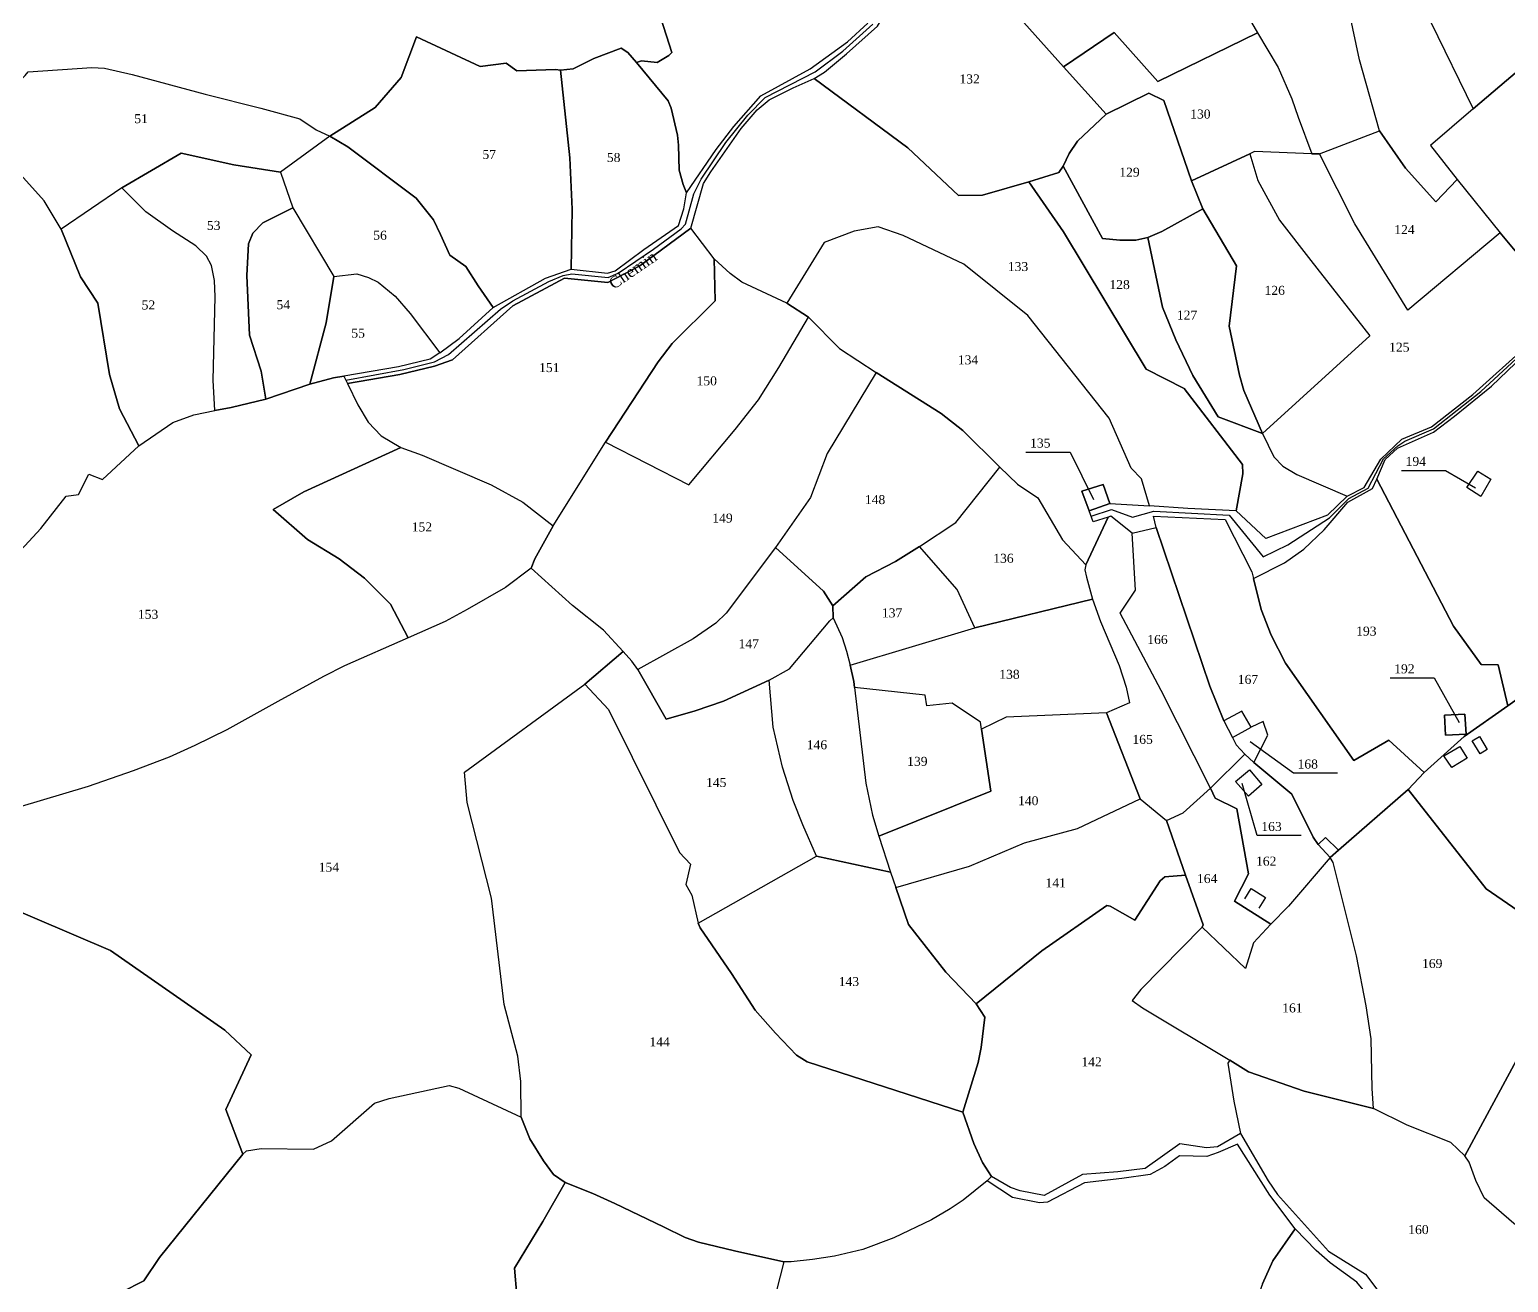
# Model space of a CAD drawing. Extents: x 1204521 to 1207304, y 6151741 to 6153999.
# Drawn here: x 1206686.7 to 1207015.1, y 6153194.3 to 6153472.7 of the extents above; entities that cross this region are included whole.
import ezdxf

# ---------------------------------------------------------------- set-up
doc = ezdxf.new("R2010")
doc.units = 0
doc.linetypes.add('CONTINU', pattern=[0])
for name, color, linetype in [('1LIEUDIT', 7, 'CONTINU'), ('1PARCELLE', 7, 'CONTINU'), ('1SUBDSECT', 7, 'CONTINU'), ('1TROUPARCELLE', 7, 'CONTINU'), ('1ZONCOMM', 7, 'CONTINU'), ('3BATIDUR', 7, 'CONTINU'), ('3FISCLINE', 7, 'CONTINUOUS'), ('3FLECHEPAR', 7, 'CONTINU'), ('3PARCELLETEX', 7, 'CONTINU'), ('3ZONCOMMTEX', 7, 'CONTINU')]:
    doc.layers.add(name, color=color, linetype=linetype)
doc.styles.get("Standard").update_dxf_attribs({"font": 'Times New Roman'})

msp = doc.modelspace()

# ---------------------------------------------------------------- linework, layer by layer
at = {"layer": '1LIEUDIT'}
for points in [[(1206681.1, 6153353.07), (1206689.21, 6153361.81), (1206694.78, 6153369.02), (1206697.55, 6153369.42), (1206699.84, 6153373.95), (1206702.86, 6153372.74), (1206710.94, 6153380.2), (1206718.49, 6153385.39), (1206723.16, 6153387.11), (1206727.86, 6153388.07), (1206731.47, 6153388.73), (1206739.17, 6153390.58), (1206748.93, 6153393.94), (1206754.16, 6153395.34), (1206756.51, 6153395.66), (1206757.26, 6153394.03), (1206768.88, 6153396.05), (1206776.61, 6153397.93), (1206780.64, 6153399.33), (1206793.99, 6153411.29), (1206805.49, 6153417.46), (1206815.13, 6153416.52), (1206822.19, 6153420.23), (1206833.52, 6153428.59), (1206836.39, 6153438.47), (1206837.95, 6153441.1), (1206844.72, 6153450.72), (1206848.24, 6153454.87), (1206850.93, 6153457.06), (1206856.24, 6153459.77), (1206860.94, 6153461.87), (1206863.22, 6153463.26), (1206868.14, 6153467.34), (1206875.03, 6153473.44)], [(1206681.1, 6153353.07), (1206689.21, 6153361.81), (1206694.78, 6153369.02), (1206697.55, 6153369.42), (1206699.84, 6153373.95), (1206702.86, 6153372.74), (1206710.94, 6153380.2), (1206718.49, 6153385.39), (1206723.16, 6153387.11), (1206727.86, 6153388.07), (1206731.47, 6153388.73), (1206739.17, 6153390.58), (1206748.93, 6153393.94), (1206754.16, 6153395.34), (1206756.51, 6153395.66), (1206757.26, 6153394.03), (1206768.88, 6153396.05), (1206776.61, 6153397.93), (1206780.64, 6153399.33), (1206793.99, 6153411.29), (1206805.49, 6153417.46), (1206815.13, 6153416.52), (1206822.19, 6153420.23), (1206833.52, 6153428.59), (1206836.39, 6153438.47), (1206837.95, 6153441.1), (1206844.72, 6153450.72), (1206848.24, 6153454.87), (1206850.93, 6153457.06), (1206856.24, 6153459.77), (1206860.94, 6153461.87), (1206863.22, 6153463.26), (1206868.14, 6153467.34), (1206875.03, 6153473.44)], [(1206707.13, 6153192.18), (1206712.09, 6153194.63), (1206715.55, 6153199.88), (1206734.06, 6153222.8), (1206730.24, 6153232.73), (1206735.93, 6153244.85), (1206730.06, 6153250.36), (1206704.64, 6153268.07), (1206679.11, 6153278.97)]]:
    msp.add_lwpolyline(points, dxfattribs=at)
at = {"layer": '1PARCELLE'}
for points in [[(1207007.26, 6153455.08), (1206997.84, 6153446.95), (1207003.71, 6153439.37), (1206998.97, 6153434.42), (1206992.29, 6153441.9), (1206986.49, 6153450.18), (1206982.03, 6153465.95), (1206978.56, 6153482.4), (1206975.22, 6153497.7), (1206972.79, 6153505.13), (1206968.83, 6153512.36), (1206958.22, 6153518.69), (1206955.96, 6153521.36), (1206958.17, 6153521.64), (1206962.57, 6153523.77), (1206967.84, 6153527.34), (1206969.62, 6153527.78), (1206973.48, 6153522.94), (1206984.88, 6153505.72), (1206983.52, 6153504.17), (1206997.89, 6153474.37), (1207007.26, 6153455.08)], [(1206971.46, 6153445.09), (1206973.19, 6153445.13), (1206986.49, 6153450.18), (1206982.03, 6153465.95), (1206978.56, 6153482.4), (1206975.22, 6153497.7), (1206972.79, 6153505.13), (1206968.83, 6153512.36), (1206958.22, 6153518.69), (1206955.96, 6153521.36), (1206953.48, 6153521.12), (1206951.91, 6153520.53), (1206948.89, 6153520.8), (1206937.53, 6153510.84), (1206945.44, 6153498.22), (1206953.94, 6153481.48), (1206959.4, 6153472.01), (1206963.96, 6153464.27), (1206966.98, 6153457.31), (1206968.39, 6153453.22), (1206971.46, 6153445.09)], [(1207037.32, 6153480.73), (1207017.04, 6153501.53), (1207011.41, 6153508.85), (1206999.31, 6153520.25), (1206993.23, 6153514.51), (1207016.69, 6153486.99), (1206997.89, 6153474.37), (1207007.26, 6153455.08), (1207037.32, 6153480.73)], [(1206916.33, 6153464.41), (1206906.24, 6153475.65), (1206902.53, 6153486.93), (1206905.47, 6153489.09), (1206909.14, 6153491.5), (1206919.66, 6153496.62), (1206925.86, 6153500.68), (1206937.53, 6153510.84), (1206945.44, 6153498.22), (1206953.94, 6153481.48), (1206959.4, 6153472.01), (1206937.25, 6153461.14), (1206927.59, 6153472.04), (1206916.33, 6153464.41)], [(1207059.51, 6153499.57), (1207037.32, 6153480.73), (1207007.26, 6153455.08), (1206997.84, 6153446.95), (1207003.71, 6153439.37), (1207013.25, 6153427.57), (1207016.63, 6153423.57), (1207062.71, 6153464.71), (1207066.16, 6153467.92), (1207075.18, 6153476.6), (1207059.51, 6153499.57)], [(1206916.2, 6153442.39), (1206915.24, 6153440.93), (1206908.6, 6153438.87), (1206898.28, 6153435.91), (1206892.95, 6153435.84), (1206881.75, 6153446.46), (1206860.94, 6153461.87), (1206863.22, 6153463.26), (1206868.14, 6153467.34), (1206875.03, 6153473.44), (1206879.98, 6153481.99), (1206881.75, 6153484.77), (1206883.15, 6153486.04), (1206886.63, 6153486.49), (1206889.29, 6153486.54), (1206898.74, 6153485.59), (1206902.53, 6153486.93), (1206906.24, 6153475.65), (1206916.33, 6153464.41), (1206925.81, 6153453.9), (1206919.45, 6153447.91), (1206917.59, 6153445.14), (1206916.2, 6153442.39)], [(1206753.38, 6153449), (1206757.4, 6153446.66), (1206772.55, 6153435.23), (1206776.41, 6153430.46), (1206777.98, 6153427.17), (1206780.02, 6153422.6), (1206783.54, 6153420.07), (1206786.29, 6153415.75), (1206789.67, 6153410.94), (1206801.24, 6153417.5), (1206807, 6153419.48), (1206807.17, 6153432.77), (1206806.65, 6153444.21), (1206804.63, 6153463.66), (1206803.45, 6153463.82), (1206794.91, 6153463.51), (1206792.51, 6153465.24), (1206786.76, 6153464.5), (1206772.65, 6153471.11), (1206769.18, 6153462.04), (1206763.41, 6153455.38), (1206753.38, 6153449)], [(1206971.46, 6153445.09), (1206958.71, 6153445.59), (1206957.7, 6153445.12), (1206944.73, 6153439.1), (1206938.57, 6153456.98), (1206935.24, 6153458.56), (1206925.81, 6153453.9), (1206916.33, 6153464.41), (1206927.59, 6153472.04), (1206937.25, 6153461.14), (1206959.4, 6153472.01), (1206963.96, 6153464.27), (1206966.98, 6153457.31), (1206968.39, 6153453.22), (1206971.46, 6153445.09)], [(1206804.63, 6153463.66), (1206806.65, 6153444.21), (1206807.17, 6153432.77), (1206807, 6153419.48), (1206815.05, 6153418.59), (1206816.75, 6153419.12), (1206823.12, 6153423.87), (1206830.78, 6153429.14), (1206832.01, 6153432.84), (1206832.6, 6153436.4), (1206831.87, 6153438.26), (1206830.98, 6153441.48), (1206830.78, 6153447), (1206830.57, 6153449.27), (1206829.16, 6153455.21), (1206828.5, 6153456.88), (1206821.47, 6153465.37), (1206819.58, 6153467.6), (1206818.09, 6153468.56), (1206811.99, 6153466.25), (1206807.42, 6153464.02), (1206804.63, 6153463.66)], [(1206693.7, 6153428.32), (1206689.9, 6153434.65), (1206684.64, 6153440.52), (1206674.41, 6153449.34), (1206678.86, 6153455.42), (1206681.51, 6153458.45), (1206685.71, 6153462.5), (1206686.37, 6153463.33), (1206700.51, 6153464.29), (1206703.3, 6153464.11), (1206709.5, 6153462.73), (1206725.69, 6153458.37), (1206738.05, 6153455.23), (1206746.7, 6153452.84), (1206750.34, 6153450.42), (1206753.38, 6153449), (1206742.42, 6153441.02), (1206732.05, 6153442.68), (1206720.33, 6153445.21), (1206707.21, 6153437.56), (1206693.7, 6153428.32)], [(1206908.6, 6153438.87), (1206916.33, 6153427.78), (1206934.63, 6153397.23), (1206943.09, 6153392.98), (1206956.06, 6153376.09), (1206956.13, 6153373.97), (1206954.67, 6153365.78), (1206943.91, 6153366.28), (1206935.38, 6153366.86), (1206933.62, 6153372.91), (1206931.36, 6153375.24), (1206926.43, 6153386.33), (1206908.41, 6153409.15), (1206894.14, 6153420.58), (1206880.67, 6153426.95), (1206875.18, 6153428.9), (1206869.84, 6153427.93), (1206863.19, 6153425.39), (1206854.83, 6153411.9), (1206844.85, 6153416.56), (1206842.27, 6153418.49), (1206838.74, 6153421.77), (1206833.52, 6153428.59), (1206836.39, 6153438.47), (1206837.95, 6153441.1), (1206844.72, 6153450.72), (1206848.24, 6153454.87), (1206850.93, 6153457.06), (1206856.24, 6153459.77), (1206860.94, 6153461.87), (1206881.75, 6153446.46), (1206892.95, 6153435.84), (1206898.28, 6153435.91), (1206908.6, 6153438.87)], [(1206935.07, 6153426.54), (1206932.36, 6153425.89), (1206928.83, 6153425.9), (1206924.99, 6153426.26), (1206916.2, 6153442.39), (1206917.59, 6153445.14), (1206919.45, 6153447.91), (1206925.81, 6153453.9), (1206935.24, 6153458.56), (1206938.57, 6153456.98), (1206944.73, 6153439.1), (1206947.22, 6153432.87), (1206938.14, 6153427.83), (1206935.07, 6153426.54)], [(1206753.38, 6153449), (1206742.42, 6153441.02), (1206745.15, 6153433.09), (1206754.27, 6153417.82), (1206759.36, 6153418.46), (1206761.97, 6153417.59), (1206764.12, 6153416.58), (1206767.91, 6153413.47), (1206771.19, 6153409.65), (1206777.8, 6153400.91), (1206782.11, 6153404.09), (1206789.67, 6153410.94), (1206786.29, 6153415.75), (1206783.54, 6153420.07), (1206780.02, 6153422.6), (1206777.98, 6153427.17), (1206776.41, 6153430.46), (1206772.55, 6153435.23), (1206757.4, 6153446.66), (1206753.38, 6153449)], [(1207013.25, 6153427.57), (1206992.78, 6153410.38), (1206980.99, 6153429.51), (1206973.19, 6153445.13), (1206986.49, 6153450.18), (1206992.29, 6153441.9), (1206998.97, 6153434.42), (1207003.71, 6153439.37), (1207013.25, 6153427.57)], [(1206727.86, 6153388.07), (1206727.47, 6153394.81), (1206727.92, 6153413.33), (1206727.75, 6153416.94), (1206727.07, 6153420.27), (1206726, 6153422.37), (1206723.58, 6153424.62), (1206718.45, 6153428), (1206712.54, 6153432.17), (1206707.21, 6153437.56), (1206720.33, 6153445.21), (1206732.05, 6153442.68), (1206742.42, 6153441.02), (1206745.15, 6153433.09), (1206738.52, 6153429.75), (1206736.3, 6153427.44), (1206735.28, 6153425.09), (1206734.95, 6153418.04), (1206735.51, 6153404.82), (1206738.13, 6153396.81), (1206739.17, 6153390.58), (1206731.47, 6153388.73), (1206727.86, 6153388.07)], [(1206957.7, 6153445.12), (1206959.45, 6153439.17), (1206964.3, 6153430.34), (1206971.24, 6153421.4), (1206984.34, 6153404.62), (1206960.51, 6153382.98), (1206956.38, 6153392.51), (1206955.37, 6153395.9), (1206953.11, 6153406.78), (1206954.76, 6153420.2), (1206947.22, 6153432.87), (1206944.73, 6153439.1), (1206957.7, 6153445.12)], [(1206960.51, 6153382.98), (1206962.99, 6153377.78), (1206965.01, 6153375.7), (1206968.12, 6153373.81), (1206979.28, 6153369.01), (1206974.93, 6153364.79), (1206961.22, 6153359.63), (1206954.67, 6153365.78), (1206956.13, 6153373.97), (1206956.06, 6153376.09), (1206943.09, 6153392.98), (1206934.63, 6153397.23), (1206916.33, 6153427.78), (1206908.6, 6153438.87), (1206915.24, 6153440.93), (1206916.2, 6153442.39), (1206924.99, 6153426.26), (1206928.83, 6153425.9), (1206932.36, 6153425.89), (1206935.07, 6153426.54), (1206938.26, 6153410.99), (1206941.26, 6153403.79), (1206945.04, 6153395.81), (1206950.67, 6153386.63), (1206960.51, 6153382.98)], [(1206693.7, 6153428.32), (1206697.99, 6153417.76), (1206701.84, 6153411.91), (1206704.43, 6153396.09), (1206706.64, 6153388.41), (1206710.94, 6153380.2), (1206718.49, 6153385.39), (1206723.16, 6153387.11), (1206727.86, 6153388.07), (1206727.47, 6153394.81), (1206727.92, 6153413.33), (1206727.75, 6153416.94), (1206727.07, 6153420.27), (1206726, 6153422.37), (1206723.58, 6153424.62), (1206718.45, 6153428), (1206712.54, 6153432.17), (1206707.21, 6153437.56), (1206693.7, 6153428.32)], [(1206745.15, 6153433.09), (1206754.27, 6153417.82), (1206752.57, 6153407.55), (1206748.93, 6153393.94), (1206739.17, 6153390.58), (1206738.13, 6153396.81), (1206735.51, 6153404.82), (1206734.95, 6153418.04), (1206735.28, 6153425.09), (1206736.3, 6153427.44), (1206738.52, 6153429.75), (1206745.15, 6153433.09)], [(1206960.51, 6153382.98), (1206950.67, 6153386.63), (1206945.04, 6153395.81), (1206941.26, 6153403.79), (1206938.26, 6153410.99), (1206935.07, 6153426.54), (1206938.14, 6153427.83), (1206947.22, 6153432.87), (1206954.76, 6153420.2), (1206953.11, 6153406.78), (1206955.37, 6153395.9), (1206956.38, 6153392.51), (1206960.51, 6153382.98)], [(1206838.74, 6153421.77), (1206833.52, 6153428.59), (1206822.19, 6153420.23), (1206815.13, 6153416.52), (1206805.49, 6153417.46), (1206793.99, 6153411.29), (1206780.64, 6153399.33), (1206776.61, 6153397.93), (1206768.88, 6153396.05), (1206757.26, 6153394.03), (1206759.62, 6153389.31), (1206761.9, 6153385.45), (1206764.77, 6153382.4), (1206769.14, 6153379.87), (1206773.85, 6153378.11), (1206789.22, 6153371.56), (1206796.2, 6153367.67), (1206802.94, 6153362.41), (1206814.58, 6153381.03), (1206826.25, 6153398.91), (1206829.4, 6153402.92), (1206838.92, 6153412.43), (1206838.74, 6153421.77)], [(1206935.38, 6153366.86), (1206933.62, 6153372.91), (1206931.36, 6153375.24), (1206926.43, 6153386.33), (1206908.41, 6153409.15), (1206894.14, 6153420.58), (1206880.67, 6153426.95), (1206875.18, 6153428.9), (1206869.84, 6153427.93), (1206863.19, 6153425.39), (1206854.83, 6153411.9), (1206859.7, 6153408.77), (1206866.55, 6153401.85), (1206874.7, 6153396.54), (1206889.14, 6153387.37), (1206893.98, 6153383.58), (1206902.13, 6153375.45), (1206906.1, 6153371.71), (1206910.58, 6153368.63), (1206916.12, 6153359.29), (1206921.29, 6153353.73), (1206926.24, 6153364.36), (1206922.9, 6153363.34), (1206921.97, 6153365.8), (1206920.38, 6153370.11), (1206925.13, 6153371.59), (1206926.63, 6153367.39), (1206935.38, 6153366.86)], [(1206854.83, 6153411.9), (1206844.85, 6153416.56), (1206842.27, 6153418.49), (1206838.74, 6153421.77), (1206838.92, 6153412.43), (1206829.4, 6153402.92), (1206826.25, 6153398.91), (1206814.58, 6153381.03), (1206833.1, 6153371.57), (1206843.4, 6153383.84), (1206848.55, 6153390.44), (1206853.09, 6153397.59), (1206859.7, 6153408.77), (1206854.83, 6153411.9)], [(1206754.27, 6153417.82), (1206759.36, 6153418.46), (1206761.97, 6153417.59), (1206764.12, 6153416.58), (1206767.91, 6153413.47), (1206771.19, 6153409.65), (1206777.8, 6153400.91), (1206775.64, 6153399.48), (1206768.64, 6153397.75), (1206756.51, 6153395.66), (1206754.16, 6153395.34), (1206748.93, 6153393.94), (1206752.57, 6153407.55), (1206754.27, 6153417.82)], [(1206818.53, 6153334.49), (1206814.18, 6153339.23), (1206807.29, 6153344.75), (1206798.09, 6153353.06), (1206798.89, 6153355.09), (1206802.94, 6153362.41), (1206814.58, 6153381.03), (1206833.1, 6153371.57), (1206843.4, 6153383.84), (1206848.55, 6153390.44), (1206853.09, 6153397.59), (1206859.7, 6153408.77), (1206866.55, 6153401.85), (1206874.7, 6153396.54), (1206863.85, 6153378.51), (1206860.09, 6153368.74), (1206852.36, 6153357.63), (1206841.4, 6153343.04), (1206839.11, 6153340.81), (1206834.08, 6153337.29), (1206821.78, 6153330.54), (1206820.44, 6153332.37), (1206818.53, 6153334.49)], [(1206874.7, 6153396.54), (1206863.85, 6153378.51), (1206860.09, 6153368.74), (1206852.36, 6153357.63), (1206863.03, 6153347.9), (1206865.06, 6153344.66), (1206872.41, 6153351.09), (1206879.01, 6153354.49), (1206884.31, 6153357.86), (1206892.39, 6153363.14), (1206902.13, 6153375.45), (1206893.98, 6153383.58), (1206889.14, 6153387.37), (1206874.7, 6153396.54)], [(1206770.77, 6153337.53), (1206766.82, 6153345.06), (1206761.1, 6153350.78), (1206755.44, 6153355.1), (1206748.39, 6153359.41), (1206740.81, 6153366.06), (1206747.56, 6153369.97), (1206769.14, 6153379.87), (1206773.85, 6153378.11), (1206789.22, 6153371.56), (1206796.2, 6153367.67), (1206802.94, 6153362.41), (1206798.89, 6153355.09), (1206798.09, 6153353.06), (1206792.4, 6153348.76), (1206783.84, 6153343.81), (1206778.97, 6153341.21), (1206770.77, 6153337.53)], [(1206921.29, 6153353.73), (1206921.08, 6153352.68), (1206921.39, 6153350.99), (1206922.75, 6153346.15), (1206896.58, 6153339.8), (1206892.71, 6153348.32), (1206884.31, 6153357.86), (1206892.39, 6153363.14), (1206902.13, 6153375.45), (1206906.1, 6153371.71), (1206910.58, 6153368.63), (1206916.12, 6153359.29), (1206921.29, 6153353.73)], [(1206921.97, 6153365.8), (1206920.38, 6153370.11), (1206925.13, 6153371.59), (1206926.63, 6153367.39), (1206921.97, 6153365.8)], [(1206988.53, 6153314.8), (1206980.81, 6153310.27), (1206965.6, 6153331.91), (1206962.46, 6153338.15), (1206960.18, 6153343.85), (1206958.48, 6153350.76), (1206965.36, 6153354.22), (1206969.67, 6153357.26), (1206974.16, 6153361.54), (1206979.46, 6153367.7), (1206984.9, 6153370.72), (1206985.91, 6153372.8), (1207002.91, 6153340.17), (1207009.08, 6153331.59), (1207012.82, 6153331.53), (1207015, 6153322.47), (1207005.28, 6153315.65), (1206996.4, 6153307.65), (1206988.53, 6153314.8)], [(1207008.97, 6153368.93), (1207005.86, 6153370.98), (1207008.3, 6153374.57), (1207011.24, 6153372.82), (1207008.97, 6153368.93)], [(1206933.34, 6153301.8), (1206939.16, 6153296.95), (1206942.88, 6153298.68), (1206948.97, 6153304.12), (1206937.98, 6153325.87), (1206928.89, 6153343.02), (1206932.28, 6153348.14), (1206931.54, 6153360.79), (1206926.83, 6153364.55), (1206926.24, 6153364.36), (1206921.29, 6153353.73), (1206921.08, 6153352.68), (1206921.39, 6153350.99), (1206922.75, 6153346.15), (1206924.5, 6153341.14), (1206928.65, 6153331.42), (1206930.19, 6153326.55), (1206931, 6153323.1), (1206925.85, 6153320.89), (1206933.34, 6153301.8)], [(1206948.97, 6153304.12), (1206937.98, 6153325.87), (1206928.89, 6153343.02), (1206932.28, 6153348.14), (1206931.54, 6153360.79), (1206936.92, 6153362.03), (1206948.84, 6153326.77), (1206951.91, 6153319.09), (1206953.81, 6153315.38), (1206954.68, 6153313.77), (1206956.58, 6153311.68), (1206948.97, 6153304.12)], [(1206975.53, 6153288.74), (1206972.87, 6153291.62), (1206971.74, 6153293.24), (1206967.05, 6153302.78), (1206958.6, 6153309.84), (1206961.66, 6153315.95), (1206960.67, 6153318.97), (1206957.95, 6153317.68), (1206955.89, 6153321.25), (1206951.91, 6153319.09), (1206948.84, 6153326.77), (1206936.92, 6153362.03), (1206936.33, 6153364.56), (1206952.18, 6153363.84), (1206958.11, 6153352.24), (1206958.48, 6153350.76), (1206960.18, 6153343.85), (1206962.46, 6153338.15), (1206965.6, 6153331.91), (1206980.81, 6153310.27), (1206988.53, 6153314.8), (1206996.4, 6153307.65), (1206992.84, 6153303.85), (1206977.37, 6153290.35), (1206975.53, 6153288.74)], [(1206852.36, 6153357.63), (1206841.4, 6153343.04), (1206839.11, 6153340.81), (1206834.08, 6153337.29), (1206821.78, 6153330.54), (1206828.1, 6153319.46), (1206834.49, 6153321.31), (1206840.8, 6153323.45), (1206850.96, 6153328.17), (1206855.44, 6153330.65), (1206864.41, 6153341.35), (1206865.17, 6153342.01), (1206865.06, 6153344.66), (1206863.03, 6153347.9), (1206852.36, 6153357.63)], [(1206884.31, 6153357.86), (1206879.01, 6153354.49), (1206872.41, 6153351.09), (1206865.06, 6153344.66), (1206865.17, 6153342.01), (1206867.15, 6153337.59), (1206868.14, 6153334.6), (1206868.91, 6153331.47), (1206896.58, 6153339.8), (1206892.71, 6153348.32), (1206884.31, 6153357.86)], [(1206922.75, 6153346.15), (1206924.5, 6153341.14), (1206928.65, 6153331.42), (1206930.19, 6153326.55), (1206931, 6153323.1), (1206925.85, 6153320.89), (1206903.56, 6153319.94), (1206898.12, 6153317.25), (1206897.9, 6153318.83), (1206891.61, 6153323.05), (1206885.95, 6153322.42), (1206885.59, 6153324.82), (1206869.92, 6153326.51), (1206869.77, 6153327.81), (1206868.91, 6153331.47), (1206896.58, 6153339.8), (1206922.75, 6153346.15)], [(1206865.17, 6153342.01), (1206867.15, 6153337.59), (1206868.14, 6153334.6), (1206868.91, 6153331.47), (1206869.77, 6153327.81), (1206869.92, 6153326.51), (1206872.43, 6153305.27), (1206873.88, 6153298.11), (1206875.27, 6153293.45), (1206877.85, 6153285.46), (1206861.46, 6153289.04), (1206858.42, 6153295.99), (1206856.29, 6153301.37), (1206853.89, 6153308.8), (1206851.84, 6153317.69), (1206850.96, 6153328.17), (1206855.44, 6153330.65), (1206864.41, 6153341.35), (1206865.17, 6153342.01)], [(1206818.53, 6153334.49), (1206810.01, 6153327.22), (1206815.27, 6153321.61), (1206831.04, 6153289.85), (1206833.46, 6153287.22), (1206832.44, 6153282.7), (1206833.76, 6153280.35), (1206835.14, 6153274.12), (1206861.46, 6153289.04), (1206858.42, 6153295.99), (1206856.29, 6153301.37), (1206853.89, 6153308.8), (1206851.84, 6153317.69), (1206850.96, 6153328.17), (1206840.8, 6153323.45), (1206834.49, 6153321.31), (1206828.1, 6153319.46), (1206821.78, 6153330.54), (1206820.44, 6153332.37), (1206818.53, 6153334.49)], [(1207010.16, 6153281.74), (1206992.84, 6153303.85), (1206996.4, 6153307.65), (1207005.28, 6153315.65), (1207015, 6153322.47), (1207018.83, 6153325.16), (1207025.44, 6153331.2), (1207030.11, 6153334.61), (1207037.5, 6153325.37), (1207041.7, 6153320.4), (1207051.63, 6153311.74), (1207058.94, 6153305.42), (1207053.26, 6153296.98), (1207047.7, 6153289.71), (1207036.36, 6153276.08), (1207030.09, 6153268.03), (1207010.16, 6153281.74)], [(1206795.87, 6153231.05), (1206795.81, 6153238.99), (1206795.11, 6153244.56), (1206792.11, 6153256.06), (1206789.25, 6153279.72), (1206783.84, 6153300.98), (1206783.26, 6153307.7), (1206810.01, 6153327.22), (1206815.27, 6153321.61), (1206831.04, 6153289.85), (1206833.46, 6153287.22), (1206832.44, 6153282.7), (1206833.76, 6153280.35), (1206835.14, 6153274.12), (1206835.6, 6153273.1), (1206842.59, 6153262.99), (1206847.8, 6153254.81), (1206852.31, 6153249.71), (1206857.03, 6153244.82), (1206859.37, 6153243.31), (1206893.98, 6153232.16), (1206896.38, 6153225.2), (1206898.34, 6153220.95), (1206900.34, 6153217.88), (1206899.32, 6153216.9), (1206894.04, 6153212.56), (1206891.16, 6153210.69), (1206886.97, 6153208.21), (1206878.62, 6153204.21), (1206871.71, 6153201.61), (1206865.44, 6153200.18), (1206860.58, 6153199.41), (1206855.79, 6153198.92), (1206854.16, 6153198.92), (1206843.23, 6153201.34), (1206835.21, 6153203.28), (1206832.25, 6153204.32), (1206827.46, 6153206.63), (1206816.68, 6153211.86), (1206811.75, 6153214.05), (1206805.63, 6153216.51), (1206803.07, 6153218.32), (1206800.79, 6153221.3), (1206797.82, 6153226.25), (1206795.87, 6153231.05)], [(1206898.12, 6153317.25), (1206897.9, 6153318.83), (1206891.61, 6153323.05), (1206885.95, 6153322.42), (1206885.59, 6153324.82), (1206869.92, 6153326.51), (1206872.43, 6153305.27), (1206873.88, 6153298.11), (1206875.27, 6153293.45), (1206900.16, 6153303.44), (1206898.12, 6153317.25)], [(1206933.34, 6153301.8), (1206925.85, 6153320.89), (1206903.56, 6153319.94), (1206898.12, 6153317.25), (1206900.16, 6153303.44), (1206875.27, 6153293.45), (1206877.85, 6153285.46), (1206879.06, 6153282.03), (1206895.41, 6153286.77), (1206907.65, 6153291.97), (1206919.45, 6153295.14), (1206933.34, 6153301.8)], [(1206958.6, 6153309.84), (1206961.66, 6153315.95), (1206960.67, 6153318.97), (1206957.95, 6153317.68), (1206955.89, 6153321.25), (1206951.91, 6153319.09), (1206953.81, 6153315.38), (1206954.68, 6153313.77), (1206956.58, 6153311.68), (1206958.6, 6153309.84)], [(1207000.95, 6153320.35), (1207001.13, 6153315.9), (1207005.7, 6153316.16), (1207005.47, 6153320.55), (1207000.95, 6153320.35)], [(1206954.25, 6153279.05), (1206957.4, 6153285.13), (1206954.77, 6153299.57), (1206950, 6153301.91), (1206948.97, 6153304.12), (1206956.58, 6153311.68), (1206958.6, 6153309.84), (1206967.05, 6153302.78), (1206971.74, 6153293.24), (1206972.87, 6153291.62), (1206975.53, 6153288.74), (1206966.24, 6153277.89), (1206962.33, 6153273.9), (1206954.25, 6153279.05)], [(1206960.39, 6153304.96), (1206957.38, 6153302.35), (1206954.53, 6153305.6), (1206957.58, 6153308.2), (1206960.39, 6153304.96)], [(1206939.16, 6153296.95), (1206942.88, 6153298.68), (1206948.97, 6153304.12), (1206950, 6153301.91), (1206954.77, 6153299.57), (1206957.4, 6153285.13), (1206954.25, 6153279.05), (1206962.33, 6153273.9), (1206958.48, 6153269.76), (1206956.72, 6153264.03), (1206947.12, 6153273.25), (1206947.32, 6153273.75), (1206943.4, 6153284.84), (1206939.16, 6153296.95)], [(1207030.09, 6153268.03), (1207029.29, 6153266.95), (1207019.39, 6153248.25), (1207005.41, 6153222.43), (1207002.32, 6153225.42), (1206992.66, 6153229.24), (1206985.16, 6153232.99), (1206984.83, 6153237.39), (1206984.65, 6153248.46), (1206983.49, 6153255.78), (1206981.35, 6153266.9), (1206976.16, 6153287.59), (1206975.53, 6153288.74), (1206977.37, 6153290.35), (1206992.84, 6153303.85), (1207010.16, 6153281.74), (1207030.09, 6153268.03)], [(1206933.34, 6153301.8), (1206939.16, 6153296.95), (1206943.4, 6153284.84), (1206938.83, 6153284.44), (1206937.77, 6153283.55), (1206932.17, 6153274.81), (1206926.69, 6153277.91), (1206925.93, 6153278.06), (1206911.5, 6153268.01), (1206896.91, 6153256.18), (1206890.2, 6153263.25), (1206881.9, 6153273.85), (1206879.06, 6153282.03), (1206895.41, 6153286.77), (1206907.65, 6153291.97), (1206919.45, 6153295.14), (1206933.34, 6153301.8)], [(1206893.98, 6153232.16), (1206859.37, 6153243.31), (1206857.03, 6153244.82), (1206852.31, 6153249.71), (1206847.8, 6153254.81), (1206842.59, 6153262.99), (1206835.6, 6153273.1), (1206835.14, 6153274.12), (1206861.46, 6153289.04), (1206877.85, 6153285.46), (1206879.06, 6153282.03), (1206881.9, 6153273.85), (1206890.2, 6153263.25), (1206896.91, 6153256.18), (1206898.8, 6153253.24), (1206898.02, 6153246.49), (1206897.39, 6153243.17), (1206893.98, 6153232.16)], [(1206947.12, 6153273.25), (1206933.51, 6153259.43), (1206931.58, 6153256.94), (1206933.82, 6153255.36), (1206953.22, 6153243.67), (1206957.4, 6153241.14), (1206969.73, 6153236.83), (1206985.16, 6153232.99), (1206984.83, 6153237.39), (1206984.65, 6153248.46), (1206983.49, 6153255.78), (1206981.35, 6153266.9), (1206976.16, 6153287.59), (1206975.53, 6153288.74), (1206966.24, 6153277.89), (1206962.33, 6153273.9), (1206958.48, 6153269.76), (1206956.72, 6153264.03), (1206947.12, 6153273.25)], [(1206900.34, 6153217.88), (1206898.34, 6153220.95), (1206896.38, 6153225.2), (1206893.98, 6153232.16), (1206897.39, 6153243.17), (1206898.02, 6153246.49), (1206898.8, 6153253.24), (1206896.91, 6153256.18), (1206911.5, 6153268.01), (1206925.93, 6153278.06), (1206926.69, 6153277.91), (1206932.17, 6153274.81), (1206937.77, 6153283.55), (1206938.83, 6153284.44), (1206943.4, 6153284.84), (1206947.32, 6153273.75), (1206947.12, 6153273.25), (1206933.51, 6153259.43), (1206931.58, 6153256.94), (1206933.82, 6153255.36), (1206953.22, 6153243.67), (1206952.79, 6153243.03), (1206954.17, 6153234.57), (1206955.6, 6153227.41), (1206950.48, 6153224.41), (1206948.06, 6153224.25), (1206942.15, 6153225.13), (1206934.46, 6153219.62), (1206928.35, 6153218.9), (1206920.56, 6153218.3), (1206911.98, 6153213.59), (1206906.7, 6153214.64), (1206904.55, 6153215.41), (1206900.34, 6153217.88)], [(1207038.32, 6153187.09), (1207023.43, 6153201.75), (1207016.34, 6153207.43), (1207009.75, 6153213.1), (1207007.91, 6153216.98), (1207006.4, 6153221.03), (1207005.41, 6153222.43), (1207019.39, 6153248.25), (1207035.15, 6153234.76), (1207062.38, 6153216.2), (1207056.08, 6153209.07), (1207048.01, 6153197.66), (1207043.68, 6153192.89), (1207038.32, 6153187.09)], [(1206805.63, 6153216.51), (1206811.75, 6153214.05), (1206816.68, 6153211.86), (1206827.46, 6153206.63), (1206832.25, 6153204.32), (1206835.21, 6153203.28), (1206843.23, 6153201.34), (1206854.16, 6153198.92), (1206847.83, 6153174.03), (1206827.74, 6153150.93), (1206814.38, 6153154.13), (1206807.08, 6153162.01), (1206800.18, 6153172.13), (1206798.52, 6153175.3), (1206796.53, 6153183.41), (1206794.88, 6153191.43), (1206794.39, 6153197.48), (1206800.68, 6153207.81), (1206805.63, 6153216.51)], [(1206967.78, 6153206.2), (1206962.8, 6153199.09), (1206960.5, 6153194.03), (1206956.8, 6153183.68), (1206957.68, 6153181.28), (1206961.57, 6153177.3), (1206966.1, 6153177.18), (1206970.58, 6153179.8), (1206972.91, 6153181.76), (1206979.17, 6153189.67), (1206985.1, 6153189.99), (1206981.42, 6153194.35), (1206975.52, 6153198.67), (1206972.41, 6153201.37), (1206967.78, 6153206.2)]]:
    msp.add_lwpolyline(points, close=True, dxfattribs=at)
for points in [[(1206686.37, 6153463.33), (1206700.51, 6153464.29), (1206703.3, 6153464.11), (1206709.5, 6153462.73), (1206725.69, 6153458.37), (1206738.05, 6153455.23), (1206746.7, 6153452.84), (1206750.34, 6153450.42), (1206753.38, 6153449), (1206763.41, 6153455.38), (1206769.18, 6153462.04), (1206772.65, 6153471.11), (1206786.76, 6153464.5), (1206792.51, 6153465.24), (1206794.91, 6153463.51), (1206803.45, 6153463.82), (1206804.63, 6153463.66), (1206807.42, 6153464.02), (1206811.99, 6153466.25), (1206818.09, 6153468.56), (1206819.58, 6153467.6), (1206821.47, 6153465.37), (1206822.62, 6153465.75), (1206826.04, 6153465.38), (1206828.64, 6153466.91), (1206829.3, 6153467.63), (1206824.41, 6153482.95)], [(1206824.41, 6153482.95), (1206829.3, 6153467.63), (1206828.64, 6153466.91), (1206826.04, 6153465.38), (1206822.62, 6153465.75), (1206821.47, 6153465.37), (1206828.5, 6153456.88), (1206829.16, 6153455.21), (1206830.57, 6153449.27), (1206830.78, 6153447), (1206830.98, 6153441.48), (1206831.87, 6153438.26), (1206832.6, 6153436.4), (1206839.15, 6153446.06), (1206843.07, 6153451.2), (1206849.09, 6153457.99), (1206860.07, 6153463.99), (1206868.32, 6153469.96), (1206872.85, 6153474.16)], [(1207016.63, 6153423.57), (1207013.25, 6153427.57), (1206992.78, 6153410.38), (1206980.99, 6153429.51), (1206973.19, 6153445.13), (1206971.46, 6153445.09), (1206971.46, 6153445.09), (1206958.71, 6153445.59), (1206957.7, 6153445.12), (1206959.45, 6153439.17), (1206964.3, 6153430.34), (1206971.24, 6153421.4), (1206984.34, 6153404.62), (1206960.51, 6153382.98), (1206962.99, 6153377.78), (1206965.01, 6153375.7), (1206968.12, 6153373.81), (1206979.28, 6153369.01), (1206983.11, 6153370.98), (1206986.8, 6153377.24), (1206991.41, 6153381.7), (1206998.02, 6153384.46), (1207007.22, 6153391.63), (1207019.73, 6153402.91)], [(1206681.1, 6153353.07), (1206689.21, 6153361.81), (1206694.78, 6153369.02), (1206697.55, 6153369.42), (1206699.84, 6153373.95), (1206702.86, 6153372.74), (1206710.94, 6153380.2), (1206706.64, 6153388.41), (1206704.43, 6153396.09), (1206701.84, 6153411.91), (1206697.99, 6153417.76), (1206693.7, 6153428.32), (1206693.7, 6153428.32), (1206689.9, 6153434.65), (1206684.64, 6153440.52)], [(1207018.83, 6153325.16), (1207015, 6153322.47), (1207012.82, 6153331.53), (1207012.82, 6153331.53), (1207009.08, 6153331.59), (1207002.91, 6153340.17), (1206985.91, 6153372.8), (1206987.74, 6153377.15), (1206990.46, 6153379.72), (1206998.48, 6153383.26), (1207003.12, 6153386.8), (1207011.35, 6153393.46), (1207022.02, 6153403.67)], [(1206681.1, 6153353.07), (1206689.21, 6153361.81), (1206694.78, 6153369.02), (1206697.55, 6153369.42), (1206699.84, 6153373.95), (1206702.86, 6153372.74), (1206710.94, 6153380.2), (1206718.49, 6153385.39), (1206723.16, 6153387.11), (1206727.86, 6153388.07), (1206731.47, 6153388.73), (1206739.17, 6153390.58), (1206748.93, 6153393.94), (1206754.16, 6153395.34), (1206756.51, 6153395.66), (1206757.26, 6153394.03), (1206759.62, 6153389.31), (1206761.9, 6153385.45), (1206764.77, 6153382.4), (1206769.14, 6153379.87), (1206747.56, 6153369.97), (1206740.81, 6153366.06), (1206748.39, 6153359.41), (1206755.44, 6153355.1), (1206761.1, 6153350.78), (1206766.82, 6153345.06), (1206770.77, 6153337.53), (1206756.64, 6153331.31), (1206751.97, 6153328.94), (1206741.85, 6153323.38), (1206730.49, 6153317.12), (1206723.37, 6153313.65), (1206717.66, 6153311.01), (1206709.71, 6153307.97), (1206699.68, 6153304.48), (1206674.09, 6153296.85)], [(1206679.11, 6153278.97), (1206704.64, 6153268.07), (1206730.06, 6153250.36), (1206735.93, 6153244.85), (1206730.24, 6153232.73), (1206734.06, 6153222.8), (1206734.86, 6153223.56), (1206738.15, 6153224.07), (1206749.75, 6153223.9), (1206753.71, 6153225.75), (1206763.26, 6153234.15), (1206766.52, 6153235.17), (1206779.87, 6153238.09), (1206782, 6153237.51), (1206795.87, 6153231.05), (1206795.81, 6153238.99), (1206795.11, 6153244.56), (1206792.11, 6153256.06), (1206789.25, 6153279.72), (1206783.84, 6153300.98), (1206783.26, 6153307.7), (1206810.01, 6153327.22), (1206818.53, 6153334.49), (1206814.18, 6153339.23), (1206807.29, 6153344.75), (1206798.09, 6153353.06), (1206792.4, 6153348.76), (1206783.84, 6153343.81), (1206778.97, 6153341.21), (1206770.77, 6153337.53), (1206770.77, 6153337.53), (1206756.64, 6153331.31), (1206751.97, 6153328.94), (1206741.85, 6153323.38), (1206730.49, 6153317.12), (1206723.37, 6153313.65), (1206717.66, 6153311.01), (1206709.71, 6153307.97), (1206699.68, 6153304.48), (1206674.09, 6153296.85)], [(1207038.32, 6153187.09), (1207023.43, 6153201.75), (1207016.34, 6153207.43), (1207009.75, 6153213.1), (1207007.91, 6153216.98), (1207006.4, 6153221.03), (1207005.41, 6153222.43), (1207002.32, 6153225.42), (1206992.66, 6153229.24), (1206985.16, 6153232.99), (1206969.73, 6153236.83), (1206957.4, 6153241.14), (1206953.22, 6153243.67), (1206953.22, 6153243.67), (1206952.79, 6153243.03), (1206954.17, 6153234.57), (1206955.6, 6153227.41), (1206961.73, 6153216.92), (1206963.82, 6153213.87), (1206975.19, 6153201.27), (1206983.38, 6153196.14), (1206990.2, 6153187.13)], [(1206707.13, 6153192.18), (1206712.09, 6153194.63), (1206715.55, 6153199.88), (1206734.06, 6153222.8), (1206734.06, 6153222.8), (1206734.86, 6153223.56), (1206738.15, 6153224.07), (1206749.75, 6153223.9), (1206753.71, 6153225.75), (1206763.26, 6153234.15), (1206766.52, 6153235.17), (1206779.87, 6153238.09), (1206782, 6153237.51), (1206795.87, 6153231.05), (1206797.82, 6153226.25), (1206800.79, 6153221.3), (1206803.07, 6153218.32), (1206805.63, 6153216.51), (1206800.68, 6153207.81), (1206794.39, 6153197.48), (1206794.88, 6153191.43)], [(1206960.5, 6153194.03), (1206962.8, 6153199.09), (1206967.78, 6153206.2), (1206962.11, 6153213.7), (1206954.92, 6153225.06), (1206950.68, 6153223.19), (1206948.17, 6153222.32), (1206942.1, 6153222.42), (1206938.78, 6153220.08), (1206935.52, 6153218.32), (1206929.23, 6153217.39), (1206920.94, 6153216.47), (1206912.74, 6153212.16), (1206911, 6153211.98), (1206904.98, 6153213.16), (1206899.32, 6153216.9), (1206899.32, 6153216.9), (1206894.04, 6153212.56), (1206891.16, 6153210.69), (1206886.97, 6153208.21), (1206878.62, 6153204.21), (1206871.71, 6153201.61), (1206865.44, 6153200.18), (1206860.58, 6153199.41), (1206855.79, 6153198.92), (1206854.16, 6153198.92), (1206847.83, 6153174.03)]]:
    msp.add_lwpolyline(points, dxfattribs=at)
at = {"layer": '1SUBDSECT'}
msp.add_lwpolyline([(1206679.11, 6153278.97), (1206704.64, 6153268.07), (1206730.06, 6153250.36), (1206735.93, 6153244.85), (1206730.24, 6153232.73), (1206734.06, 6153222.8), (1206715.55, 6153199.88), (1206712.09, 6153194.63), (1206707.13, 6153192.18)], dxfattribs=at)
at = {"layer": '1TROUPARCELLE'}
for points in [[(1207005.86, 6153370.98), (1207008.3, 6153374.57), (1207011.24, 6153372.82), (1207008.97, 6153368.93), (1207005.86, 6153370.98)], [(1207000.95, 6153320.35), (1207005.47, 6153320.55), (1207005.7, 6153316.16), (1207001.13, 6153315.9), (1207000.95, 6153320.35)], [(1206954.53, 6153305.6), (1206957.58, 6153308.2), (1206960.39, 6153304.96), (1206957.38, 6153302.35), (1206954.53, 6153305.6)]]:
    msp.add_lwpolyline(points, close=True, dxfattribs=at)
at = {"layer": '1ZONCOMM'}
for points in [[(1206756.91, 6153394.8), (1206769.81, 6153397.17), (1206776.63, 6153398.91), (1206779.74, 6153400.53), (1206791.26, 6153410.57), (1206793.99, 6153412.41), (1206802.01, 6153416.74), (1206805.19, 6153418.06), (1206807.12, 6153418.46), (1206815.15, 6153417.58), (1206817.41, 6153418.58), (1206825.25, 6153423.93), (1206831.41, 6153428.43), (1206832.35, 6153429.49), (1206834.2, 6153436.17), (1206835.84, 6153439.48), (1206841.34, 6153447.6), (1206846.17, 6153453.71), (1206850.02, 6153457.59), (1206861.13, 6153463.35), (1206867.27, 6153467.93), (1206873.99, 6153473.88)], [(1206922.44, 6153364.55), (1206926.94, 6153366.03), (1206931.62, 6153364.39), (1206936.38, 6153365.69), (1206953.13, 6153364.83), (1206960.64, 6153355.53), (1206966.14, 6153358.24), (1206975.38, 6153364.2), (1206979.65, 6153368.53), (1206983.99, 6153370.81), (1206987.37, 6153377.31), (1206990.59, 6153380.24), (1206992.13, 6153381.21), (1206998.5, 6153383.98), (1207008.98, 6153392.28), (1207019.81, 6153402.29)]]:
    msp.add_lwpolyline(points, dxfattribs=at)
at = {"layer": '3BATIDUR'}
for points in [[(1206921.97, 6153365.8), (1206926.63, 6153367.39), (1206925.13, 6153371.59), (1206920.38, 6153370.11), (1206921.97, 6153365.8)], [(1207005.86, 6153370.98), (1207008.3, 6153374.57), (1207011.24, 6153372.82), (1207008.97, 6153368.93), (1207005.86, 6153370.98)], [(1206957.95, 6153317.68), (1206955.89, 6153321.25), (1206951.91, 6153319.09), (1206953.81, 6153315.38), (1206957.95, 6153317.68)], [(1207001.13, 6153315.9), (1207000.95, 6153320.35), (1207005.47, 6153320.55), (1207005.7, 6153316.16), (1207001.13, 6153315.9)], [(1207002.55, 6153308.74), (1207000.79, 6153311.3), (1207004.33, 6153313.41), (1207005.93, 6153310.8), (1207002.55, 6153308.74)], [(1207008.82, 6153311.8), (1207007.1, 6153314.66), (1207008.69, 6153315.61), (1207010.36, 6153312.74), (1207008.82, 6153311.8)], [(1206957.38, 6153302.35), (1206954.53, 6153305.6), (1206957.58, 6153308.2), (1206960.39, 6153304.96), (1206957.38, 6153302.35)]]:
    msp.add_lwpolyline(points, close=True, dxfattribs=at)
at = {"layer": '3FISCLINE'}
for points in [[(1206972.87, 6153291.62), (1206974.52, 6153293.16), (1206977.37, 6153290.35)], [(1206956.57, 6153279.51), (1206957.97, 6153281.82), (1206961.18, 6153279.81), (1206959.68, 6153277.44)]]:
    msp.add_lwpolyline(points, dxfattribs=at)
at = {"layer": '3FLECHEPAR'}
for points in [[(1206907.97, 6153378.83), (1206917.75, 6153378.81), (1206922.98, 6153368.28)], [(1206991.35, 6153374.76), (1207001.14, 6153374.74), (1207007.77, 6153370.85)], [(1206988.83, 6153328.66), (1206998.62, 6153328.64), (1207004.16, 6153318.7)], [(1206977.15, 6153307.48), (1206967.36, 6153307.5), (1206957.75, 6153314.44)], [(1206969.11, 6153293.61), (1206959.32, 6153293.63), (1206956.01, 6153305.21)]]:
    msp.add_lwpolyline(points, dxfattribs=at)

# ---------------------------------------------------------------- texts
at = {"layer": '3PARCELLETEX'}
for s, p in [('132', (1206893.19, 6153460.73)), ('51', (1206709.94, 6153451.91)), ('130', (1206944.44, 6153452.94)), ('57', (1206787.26, 6153443.96)), ('58', (1206814.89, 6153443.28)), ('129', (1206928.7, 6153440.01)), ('53', (1206726.06, 6153428.19)), ('56', (1206763.01, 6153426)), ('124', (1206989.76, 6153427.26)), ('133', (1206903.94, 6153419.05)), ('128', (1206926.5, 6153415.04)), ('126', (1206960.95, 6153413.76)), ('52', (1206711.57, 6153410.51)), ('54', (1206741.52, 6153410.58)), ('127', (1206941.48, 6153408.26)), ('55', (1206758.14, 6153404.24)), ('125', (1206988.62, 6153401.13)), ('151', (1206799.84, 6153396.6)), ('134', (1206892.84, 6153398.32)), ('150', (1206834.81, 6153393.65)), ('135', (1206908.89, 6153379.83)), ('194', (1206992.28, 6153375.76)), ('148', (1206872.19, 6153367.26)), ('149', (1206838.31, 6153363.16)), ('152', (1206771.55, 6153361.18)), ('136', (1206900.7, 6153354.22)), ('153', (1206710.74, 6153341.77)), ('137', (1206875.98, 6153342.09)), ('193', (1206981.3, 6153338.04)), ('147', (1206844.14, 6153335.23)), ('166', (1206934.91, 6153336.18)), ('138', (1206902.04, 6153328.44)), ('167', (1206955.01, 6153327.31)), ('192', (1206989.75, 6153329.66)), ('165', (1206931.61, 6153313.98)), ('146', (1206859.28, 6153312.79)), ('139', (1206881.58, 6153309.1)), ('168', (1206968.28, 6153308.5)), ('145', (1206836.92, 6153304.4)), ('140', (1206906.21, 6153300.36)), ('163', (1206960.24, 6153294.63)), ('154', (1206750.89, 6153285.57)), ('162', (1206959.06, 6153286.92)), ('141', (1206912.3, 6153282.1)), ('164', (1206945.95, 6153283.05)), ('169', (1206995.93, 6153264.18)), ('143', (1206866.38, 6153260.17)), ('161', (1206964.87, 6153254.3)), ('144', (1206824.35, 6153246.78)), ('142', (1206920.27, 6153242.33)), ('160', (1206992.87, 6153205.05))]:
    msp.add_text(s, height=2, dxfattribs=at).set_placement(p)
at = {"layer": '3ZONCOMMTEX'}
msp.add_text('Chemin', height=2.5, rotation=34.4, dxfattribs=at).set_placement((1206816.43, 6153414.88))

doc.saveas('drawing.dxf')
